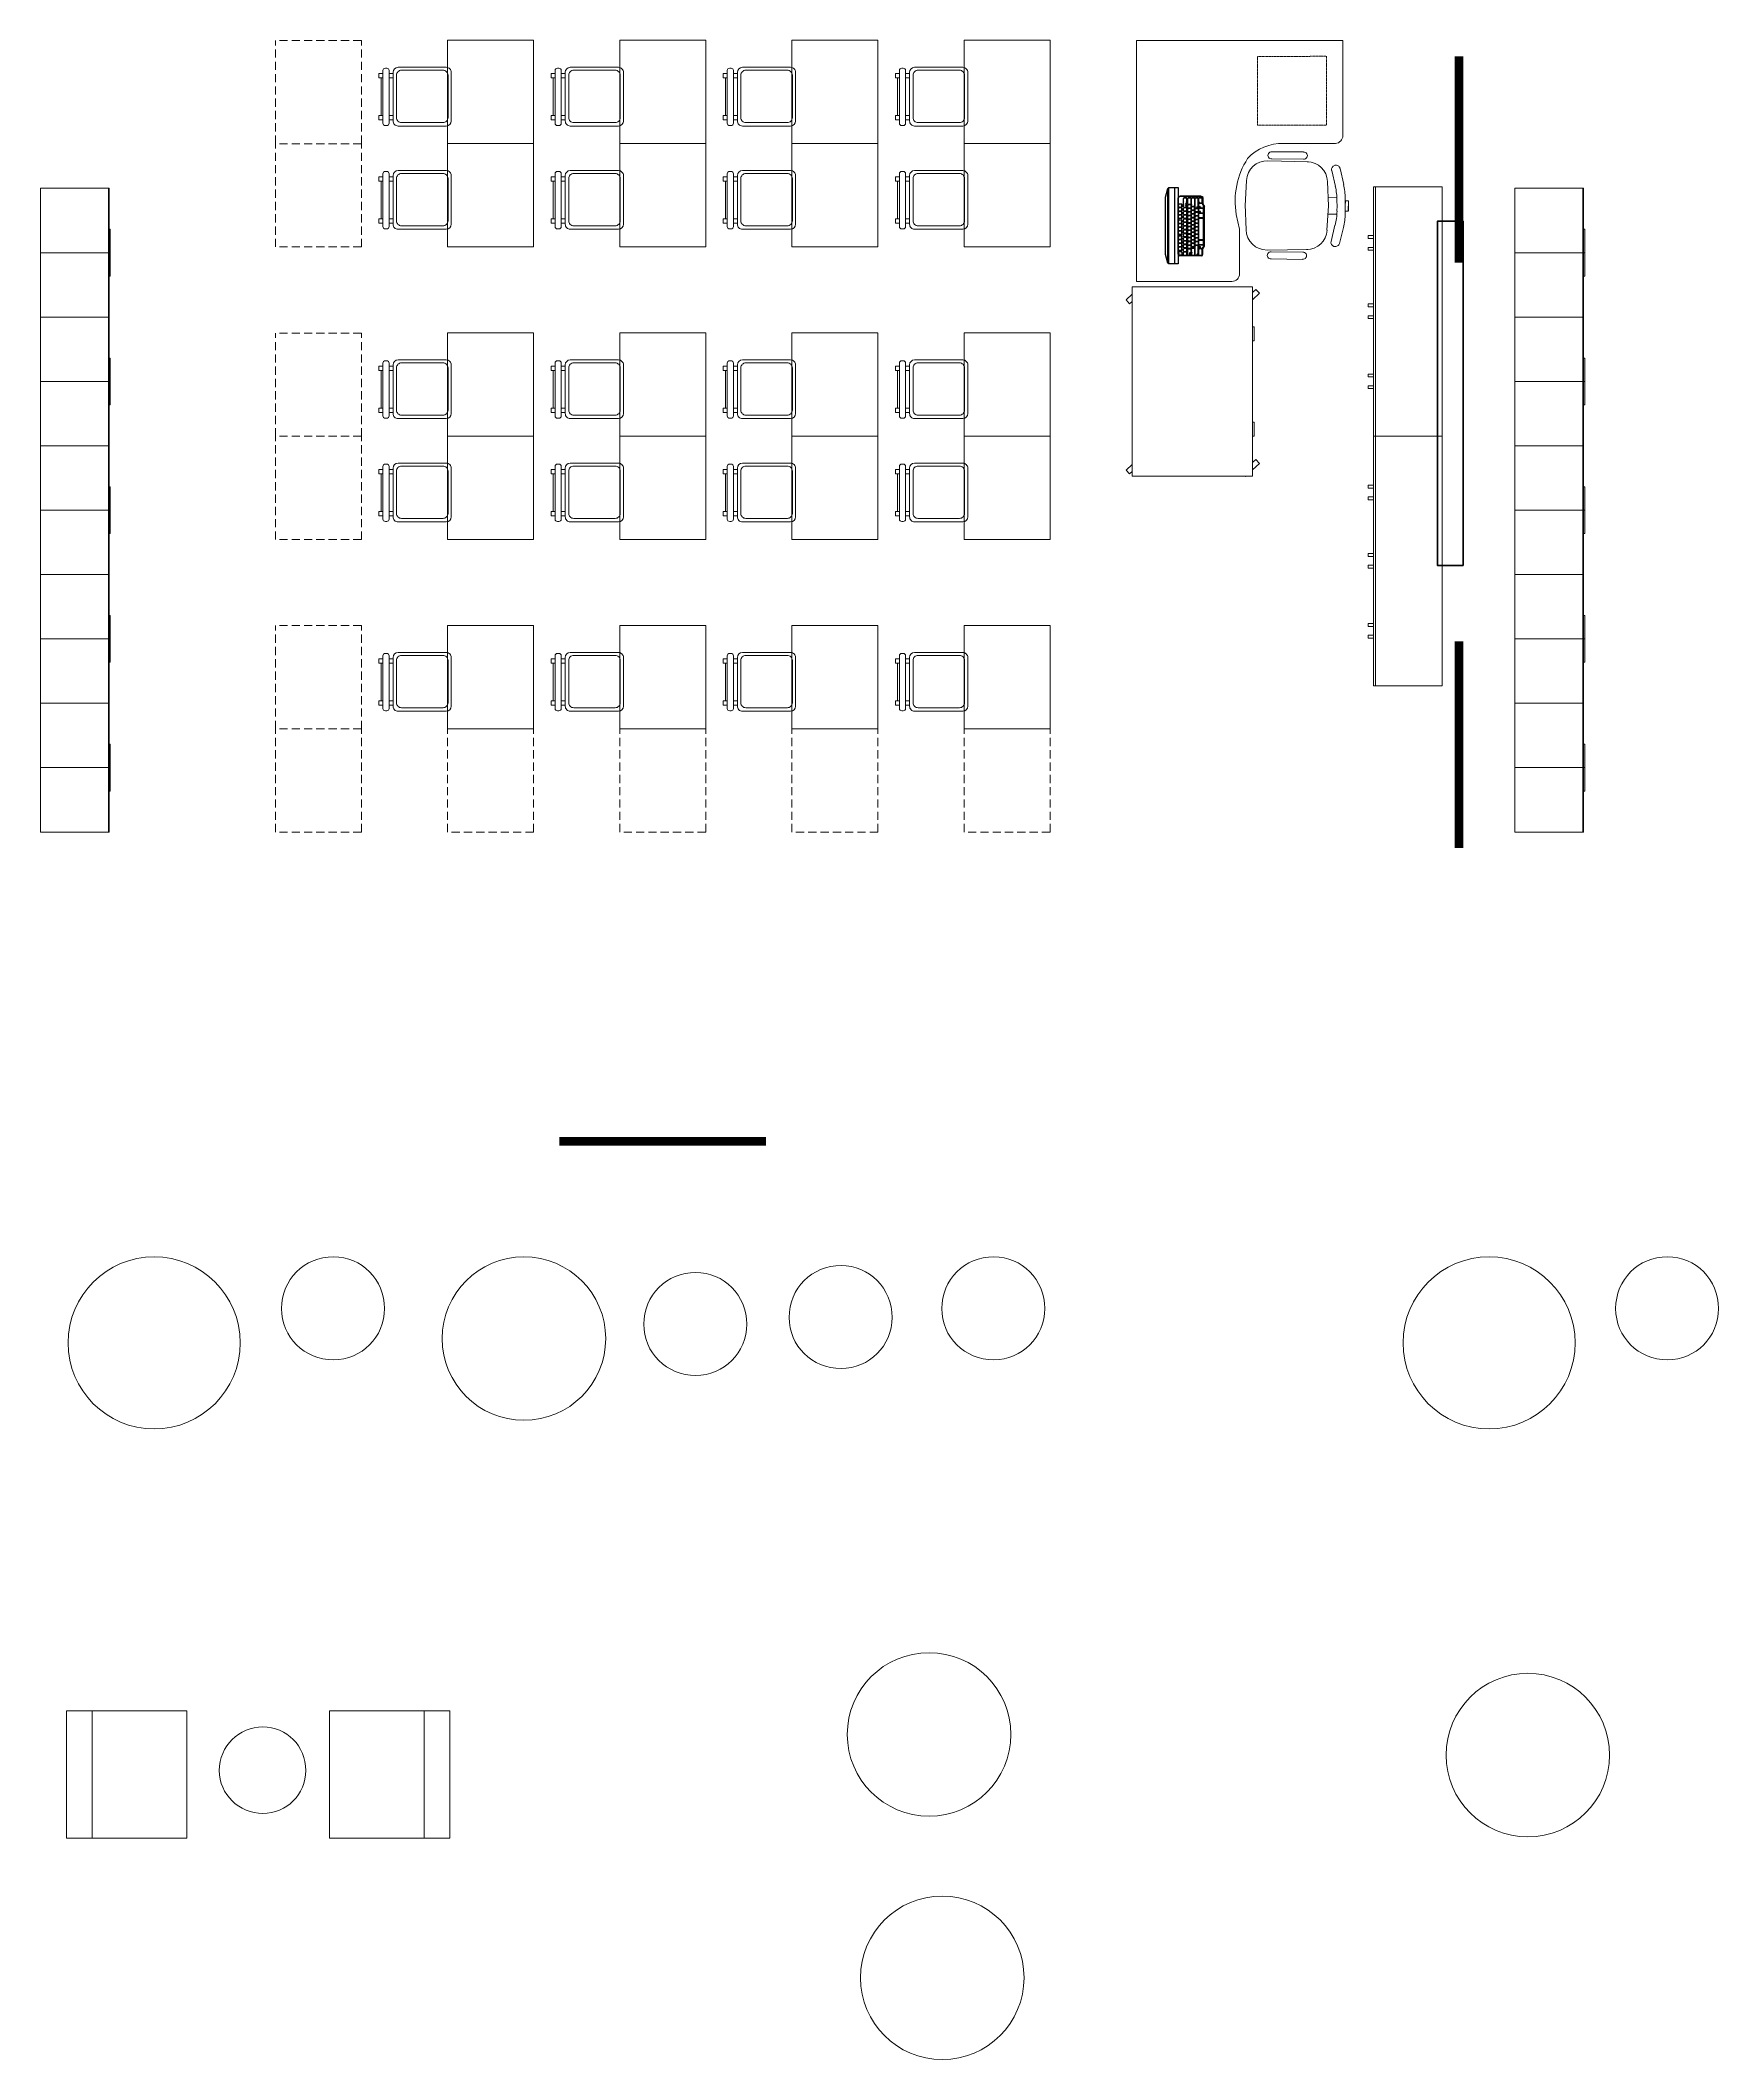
# Model space of a CAD drawing. Header units: millimetres. Extents: x -217756 to 263180, y 55413 to 130608.
# Drawn here: x -51136 to -41388, y 73916 to 85647 of the extents above; entities that cross this region are included whole.
import ezdxf

# ---------------------------------------------------------------- set-up
doc = ezdxf.new("R2010")
doc.units = ezdxf.units.MM
doc.linetypes.add('HIDDEN', pattern=[6, 4, -2])
doc.linetypes.add('HIDDEN2', pattern=[4.7625, 3.175, -1.5875])
doc.layers.add('ТХ_корр_25.03.26', color=1, linetype='Continuous', lineweight=30, plot=False)
for name, color, linetype, lineweight in [('ТХ_мебель передв', 250, 'Continuous', 13), ('ТХ_обор_комп принт', 30, 'Continuous', 13), ('ТХ_ОСНОВНОЙ', 103, 'Continuous', 25)]:
    doc.layers.add(name, color=color, linetype=linetype, lineweight=lineweight)
doc.styles.add('Arial 200', font='arial.ttf', dxfattribs={"height": 500})
doc.styles.add('SIMPLEX', font='simplex.shx', dxfattribs={"width": 0.85, "oblique": 7})

# ---------------------------------------------------------------- blocks, each defined once
blk = doc.blocks.new('стул №3-5')
at = {"linetype": 'ByBlock', "extrusion": (-6.19742e-05, 0.000470712, 1)}
for p, q in [((-15373, 16665, 197), (-15348, 16665, 197)), ((-15373, 16665, 197), (-15373, 16642, 197)), ((-15348, 16642, 197), (-15348, 16665, 197)), ((-15129, 16665, 197), (-15104, 16665, 197)), ((-15129, 16665, 197), (-15129, 16642, 197)), ((-15104, 16642, 197), (-15104, 16665, 197)), ((-15407, 16628, 197), (-15407, 16620, 197)), ((-15087, 16642, 197), (-15393, 16642, 197)), ((-15393, 16606, 197), (-15087, 16606, 197)), ((-15373, 16606, 197), (-15373, 16583, 197)), ((-15348, 16653, 197), (-15129, 16653, 197)), ((-15348, 16583, 197), (-15348, 16606, 197)), ((-15129, 16606, 197), (-15129, 16583, 197)), ((-15104, 16583, 197), (-15104, 16606, 197)), ((-15073, 16620, 197), (-15073, 16628, 197))]:
    blk.add_line(p, q, dxfattribs=at)
at = {"ltscale": 100, "extrusion": (-6.19742e-05, 0.000470712, 1), "elevation": 206}
for points in [[(-15380, 16583), (-15097, 16583, -0.414169), (-15068, 16554), (-15068, 16274, -0.414258), (-15097, 16245), (-15380, 16245, -0.414169), (-15409, 16274), (-15409, 16554, -0.414258)], [(-15360, 16563), (-15114, 16563, -0.414214), (-15085, 16534), (-15085, 16293, -0.414214), (-15114, 16264), (-15360, 16264, -0.414214), (-15389, 16293), (-15389, 16534, -0.414214)]]:
    blk.add_lwpolyline(points, format="xyb", close=True, dxfattribs=at)
at = {"linetype": 'ByBlock', "extrusion": (-6.19742e-05, 0.000470712, 1)}
for centre, start, end in [((-15393, 16628, 206), 90, 180), ((-15393, 16620, 206), 180, 270), ((-15087, 16628, 206), 0, 90), ((-15087, 16620, 206), 270, 0)]:
    blk.add_arc(centre, 13.9, start, end, dxfattribs=at)
blk = doc.blocks.new('A$C3cc2d96b')
at = {"layer": 'ТХ_мебель передв', "rotation": 89.99999999999999}
for p in [(185730, -30042), (186730, -30042), (187730, -30042), (188730, -30042), (185730, -30642), (186730, -30642), (187730, -30642), (188730, -30642), (185730, -31742), (186730, -31742), (187730, -31742), (188730, -31742), (185730, -32342), (186730, -32342), (187730, -32342), (188730, -32342), (185730, -33442), (186730, -33442), (187730, -33442), (188730, -33442)]:
    blk.add_blockref('стул №3-5', p, dxfattribs=at)
blk = doc.blocks.new('_стол.резерв')
at = {"linetype": 'HIDDEN2', "ltscale": 15}
for p, q in [((-20, 500), (-20, 0)), ((580, 500), (-20, 500)), ((580, 500), (580, 0)), ((580, 0), (-20, 0))]:
    blk.add_line(p, q, dxfattribs=at)
blk = doc.blocks.new('A$C04180442')
at = {"layer": 'ТХ_мебель передв', "rotation": 270}
for p in [(168463, -44974), (168463, -45574), (168463, -46674), (168463, -47274), (168463, -48374), (168463, -48974), (169463, -48974), (170463, -48974), (171463, -48974), (172463, -48974)]:
    blk.add_blockref('_стол.резерв', p, dxfattribs=at)
blk = doc.blocks.new('_стол№3-№5')
blk.add_lwpolyline([(-169868, 526261), (-169368, 526261), (-169368, 525661), (-169868, 525661)], close=True)
blk = doc.blocks.new('A$Cb4bdf09c')
at = {"layer": 'ТХ_мебель передв', "rotation": 180}
for p in [(95, 480708), (1095, 480708), (2095, 480708), (3095, 480708), (95, 480108), (1095, 480108), (2095, 480108), (3095, 480108), (95, 479008), (1095, 479008), (2095, 479008), (3095, 479008), (95, 478408), (1095, 478408), (2095, 478408), (3095, 478408), (95, 477308), (1095, 477308), (2095, 477308), (3095, 477308)]:
    blk.add_blockref('_стол№3-№5', p, dxfattribs=at)
blk = doc.blocks.new('У014')
at = {"layer": 'ТХ_мебель передв'}
blk.add_circle((-169652, 43208, -1), 500, dxfattribs=at)
blk = doc.blocks.new('A$Ce5d95258')
at = {"layer": 'ТХ_мебель передв'}
for p in [(337411, -95729, 1), (345165, -95729, 1)]:
    blk.add_blockref('У014', p, dxfattribs=at)
blk = doc.blocks.new('У017')
at = {"layer": 'ТХ_мебель передв'}
blk.add_lwpolyline([(252942, -218302), (253682, -218302), (253682, -219002), (252942, -219002)], close=True, dxfattribs=at)
blk.add_lwpolyline([(252942, -219002), (252942, -218852), (253682, -218852), (253682, -219002)], dxfattribs=at)
blk = doc.blocks.new('A$C4e07e813')
at = {"layer": 'ТХ_ОСНОВНОЙ', "rotation": 270}
blk.add_blockref('У017', (386251, 198284), dxfattribs=at)
at = {"layer": 'ТХ_ОСНОВНОЙ', "xscale": -1, "rotation": 90}
blk.add_blockref('У017', (-49525, 198284), dxfattribs=at)
blk = doc.blocks.new('KEY')
at = {"color": 0}
for p, q in [((-0.2, 0), (0.2, 0)), ((-0.34, -0.54), (-0.34, -0.14)), ((-0.31, -0.5), (-0.31, -0.11)), ((-0.2, -0.61), (0.2, -0.61)), ((-0.2, -0.68), (0.2, -0.68)), ((0.31, -0.5), (0.31, -0.11)), ((0.34, -0.54), (0.34, -0.14))]:
    blk.add_line(p, q, dxfattribs=at)
for centre, radius, start, end in [((0.2, -0.11), 0.109, 360, 90), ((0.2, -0.14), 0.141, 360, 90), ((-0.2, -0.14), 0.141, 90, 180), ((-0.2, -0.54), 0.141, 180, 270), ((-0.2, -0.11), 0.109, 90, 180), ((-0.2, -0.5), 0.109, 180, 270), ((0.2, -0.5), 0.109, 270, 360), ((0.2, -0.54), 0.141, 270, 360)]:
    blk.add_arc(centre, radius, start, end, dxfattribs=at)
blk = doc.blocks.new('A$C6368dfc4')
at = {"true_color": 0x000000}
h = blk.add_hatch(color=18, dxfattribs=at)
h.paths.add_polyline_path([(173751, -45916), (173753, -45919), (173753, -45916)])
h.paths.add_polyline_path([(173753, -45916), (173753, -45919), (173755, -45916)])
h = blk.add_hatch(color=18, dxfattribs=at)
h.paths.add_polyline_path([(173773, -46196), (173775, -46200), (173775, -46196)])
h.paths.add_polyline_path([(173775, -46196), (173775, -46200), (173777, -46196)])
h = blk.add_hatch(color=18, dxfattribs=at)
h.paths.add_polyline_path([(173775, -46188), (173777, -46185), (173777, -46188)])
h.paths.add_polyline_path([(173777, -46188), (173777, -46185), (173779, -46188)])
at = {"color": 18, "true_color": 0x000000}
for p, q in [((173634, -45865, 1), (173647, -45815, 1)), ((173634, -46197, 1), (173634, -45865, 1)), ((173647, -45815, 1), (173652, -45809, 1)), ((173647, -46247, 1), (173647, -45815, 1)), ((173652, -46252, 1), (173652, -45809, 1)), ((173652, -45809, 1), (173707, -45809, 1)), ((173687, -46252, 1), (173687, -45809, 1)), ((173707, -45809, 1), (173707, -46252, 1)), ((173709, -46196, 1), (173709, -45868, 1)), ((173841, -45859, 1), (173717, -45859, 1)), ((173841, -45861, 1), (173717, -45861, 1)), ((173753, -45870, 1), (173741, -45870, 1)), ((173754, -45869, 1), (173742, -45869, 1)), ((173778, -45870, 1), (173766, -45870, 1)), ((173779, -45869, 1), (173767, -45869, 1)), ((173801, -45869, 1), (173788, -45869, 1)), ((173800, -45870, 1), (173788, -45870, 1)), ((173821, -45870, 1), (173809, -45870, 1)), ((173822, -45869, 1), (173810, -45869, 1)), ((173842, -45870, 1), (173830, -45870, 1)), ((173843, -45869, 1), (173831, -45869, 1)), ((173848, -45868, 1), (173848, -45900, 1)), ((173850, -45868, 1), (173850, -45900, 1)), ((173738, -45921, 1), (173738, -45873, 1)), ((173753, -45924, 1), (173741, -45924, 1)), ((173754, -45925, 1), (173742, -45925, 1)), ((173755, -45916, 1), (173751, -45916, 1)), ((173751, -45916, 1), (173753, -45919, 1)), ((173753, -45919, 1), (173753, -45900, 1)), ((173753, -45919, 1), (173755, -45916, 1)), ((173757, -45921, 1), (173757, -45873, 1)), ((173758, -45921, 1), (173758, -45873, 1)), ((173763, -45903, 1), (173763, -45873, 1)), ((173778, -45907, 1), (173766, -45907, 1)), ((173779, -45908, 1), (173767, -45908, 1)), ((173782, -45903, 1), (173782, -45873, 1)), ((173783, -45903, 1), (173783, -45873, 1)), ((173784, -45915, 1), (173784, -45873, 1)), ((173800, -45918, 1), (173788, -45918, 1)), ((173801, -45919, 1), (173788, -45919, 1)), ((173803, -45915, 1), (173803, -45873, 1)), ((173805, -45915, 1), (173805, -45873, 1)), ((173806, -45926, 1), (173806, -45873, 1)), ((173821, -45929, 1), (173809, -45929, 1)), ((173822, -45930, 1), (173810, -45930, 1)), ((173816, -45923, 1), (173819, -45920, 1)), ((173819, -45927, 1), (173816, -45923, 1)), ((173819, -45920, 1), (173819, -45923, 1)), ((173819, -45923, 1), (173823, -45923, 1)), ((173823, -45924, 1), (173819, -45924, 1)), ((173819, -45924, 1), (173819, -45927, 1)), ((173823, -45924, 1), (173823, -45923, 1)), ((173824, -45926, 1), (173824, -45873, 1)), ((173826, -45926, 1), (173826, -45873, 1)), ((173827, -45896, 1), (173827, -45873, 1)), ((173827, -45925, 1), (173827, -45905, 1)), ((173827, -45953, 1), (173827, -45934, 1)), ((173827, -45982, 1), (173827, -45962, 1)), ((173829, -45926, 1), (173829, -45920, 1)), ((173829, -45920, 1), (173836, -45920, 1)), ((173829, -45925, 1), (173829, -45921, 1)), ((173836, -45926, 1), (173829, -45926, 1)), ((173829, -45944, 1), (173836, -45946, 1)), ((173829, -45948, 1), (173836, -45951, 1)), ((173836, -45955, 1), (173829, -45953, 1)), ((173842, -45899, 1), (173830, -45899, 1)), ((173845, -45902, 1), (173830, -45902, 1)), ((173830, -45926, 1), (173830, -45920, 1)), ((173852, -45928, 1), (173830, -45928, 1)), ((173852, -45931, 1), (173830, -45931, 1)), ((173852, -45957, 1), (173830, -45957, 1)), ((173852, -45959, 1), (173830, -45959, 1)), ((173852, -45985, 1), (173830, -45985, 1)), ((173852, -45988, 1), (173830, -45988, 1)), ((173843, -45900, 1), (173831, -45900, 1)), ((173846, -45901, 1), (173831, -45901, 1)), ((173831, -45921, 1), (173832, -45919, 1)), ((173831, -45925, 1), (173831, -45921, 1)), ((173833, -45921, 1), (173831, -45921, 1)), ((173853, -45929, 1), (173831, -45929, 1)), ((173853, -45930, 1), (173831, -45930, 1)), ((173853, -45957, 1), (173831, -45957, 1)), ((173853, -45958, 1), (173831, -45958, 1)), ((173853, -45986, 1), (173831, -45986, 1)), ((173853, -45987, 1), (173831, -45987, 1)), ((173832, -45920, 1), (173833, -45919, 1)), ((173832, -45919, 1), (173832, -45920, 1)), ((173832, -45926, 1), (173832, -45920, 1)), ((173834, -45919, 1), (173833, -45919, 1)), ((173834, -45919, 1), (173833, -45920, 1)), ((173833, -45920, 1), (173833, -45921, 1)), ((173833, -45925, 1), (173833, -45921, 1)), ((173835, -45925, 1), (173835, -45921, 1)), ((173836, -45920, 1), (173836, -45926, 1)), ((173846, -45896, 1), (173846, -45873, 1)), ((173848, -45896, 1), (173848, -45873, 1)), ((173855, -45925, 1), (173855, -45917, 1)), ((173855, -45953, 1), (173855, -45934, 1)), ((173855, -45982, 1), (173855, -45962, 1)), ((173857, -46148, 1), (173857, -45917, 1)), ((173857, -45925, 1), (173857, -45917, 1)), ((173857, -45953, 1), (173857, -45934, 1)), ((173857, -45982, 1), (173857, -45962, 1)), ((173859, -46148, 1), (173859, -45917, 1)), ((173827, -46110, 1), (173827, -45991, 1)), ((173855, -46110, 1), (173855, -45991, 1)), ((173857, -46110, 1), (173857, -45991, 1)), ((173647, -46247, 1), (173634, -46197, 1)), ((173709, -46186, 1), (173709, -46196, 1)), ((173725, -46183, 1), (173713, -46183, 1)), ((173726, -46182, 1), (173714, -46182, 1)), ((173725, -46202, 1), (173715, -46202, 1)), ((173726, -46203, 1), (173716, -46203, 1)), ((173841, -46204, 1), (173717, -46204, 1)), ((173841, -46205, 1), (173717, -46205, 1)), ((173728, -46186, 1), (173728, -46198, 1)), ((173730, -46186, 1), (173730, -46198, 1)), ((173763, -46199, 1), (173763, -46169, 1)), ((173778, -46166, 1), (173766, -46166, 1)), ((173778, -46203, 1), (173766, -46203, 1)), ((173779, -46165, 1), (173767, -46165, 1)), ((173779, -46204, 1), (173767, -46204, 1)), ((173777, -46196, 1), (173773, -46196, 1)), ((173773, -46196, 1), (173775, -46200, 1)), ((173777, -46200, 1), (173773, -46200, 1)), ((173775, -46199, 1), (173775, -46185, 1)), ((173775, -46185, 1), (173779, -46185, 1)), ((173775, -46188, 1), (173777, -46185, 1)), ((173779, -46188, 1), (173775, -46188, 1)), ((173775, -46200, 1), (173777, -46196, 1)), ((173777, -46185, 1), (173777, -46199, 1)), ((173777, -46185, 1), (173779, -46188, 1)), ((173782, -46199, 1), (173782, -46169, 1)), ((173783, -46199, 1), (173783, -46169, 1)), ((173784, -46199, 1), (173784, -46160, 1)), ((173801, -46156, 1), (173788, -46156, 1)), ((173801, -46162, 1), (173788, -46162, 1)), ((173800, -46163, 1), (173788, -46163, 1)), ((173800, -46203, 1), (173788, -46203, 1)), ((173801, -46204, 1), (173788, -46204, 1)), ((173803, -46199, 1), (173803, -46166, 1)), ((173805, -46199, 1), (173805, -46160, 1)), ((173806, -46199, 1), (173806, -46149, 1)), ((173821, -46146, 1), (173809, -46146, 1)), ((173821, -46203, 1), (173809, -46203, 1)), ((173822, -46145, 1), (173810, -46145, 1)), ((173822, -46204, 1), (173810, -46204, 1)), ((173816, -46197, 1), (173819, -46193, 1)), ((173819, -46200, 1), (173816, -46197, 1)), ((173819, -46193, 1), (173819, -46196, 1)), ((173819, -46196, 1), (173823, -46196, 1)), ((173819, -46198, 1), (173819, -46200, 1)), ((173823, -46198, 1), (173819, -46198, 1)), ((173823, -46198, 1), (173823, -46196, 1)), ((173824, -46199, 1), (173824, -46149, 1)), ((173826, -46199, 1), (173826, -46149, 1)), ((173827, -46139, 1), (173827, -46119, 1)), ((173827, -46148, 1), (173827, -46159, 1)), ((173827, -46199, 1), (173827, -46169, 1)), ((173829, -46150, 1), (173836, -46152, 1)), ((173829, -46154, 1), (173836, -46157, 1)), ((173836, -46161, 1), (173829, -46158, 1)), ((173852, -46113, 1), (173830, -46113, 1)), ((173852, -46116, 1), (173830, -46116, 1)), ((173852, -46142, 1), (173830, -46142, 1)), ((173852, -46144, 1), (173830, -46144, 1)), ((173845, -46162, 1), (173830, -46162, 1)), ((173842, -46165, 1), (173830, -46165, 1)), ((173840, -46203, 1), (173830, -46203, 1)), ((173853, -46114, 1), (173831, -46114, 1)), ((173853, -46115, 1), (173831, -46115, 1)), ((173853, -46143, 1), (173831, -46143, 1)), ((173853, -46143, 1), (173831, -46143, 1)), ((173846, -46163, 1), (173831, -46163, 1)), ((173843, -46164, 1), (173831, -46164, 1)), ((173840, -46204, 1), (173831, -46204, 1)), ((173846, -46197, 1), (173846, -46169, 1)), ((173848, -46196, 1), (173848, -46164, 1)), ((173848, -46196, 1), (173848, -46169, 1)), ((173850, -46196, 1), (173850, -46164, 1)), ((173855, -46139, 1), (173855, -46119, 1)), ((173855, -46148, 1), (173855, -46148, 1)), ((173857, -46139, 1), (173857, -46119, 1)), ((173857, -46148, 1), (173857, -46148, 1)), ((173652, -46252, 1), (173647, -46247, 1)), ((173707, -46252, 1), (173652, -46252, 1))]:
    blk.add_line(p, q, dxfattribs=at)
at = {"color": 18, "true_color": 0x000000, "elevation": 1}
for points in [[(173707, -46196), (173707, -45868)], [(173634, -45878), (173631, -45877)]]:
    blk.add_lwpolyline(points, dxfattribs=at)
at = {"color": 18, "true_color": 0x000000, "extrusion": (0, 0, -1)}
for centre, major_axis, start_param, end_param in [((173717, -45868, 1), (6.74, 6.74), 3.926991, 5.497787), ((173717, -45868, 1), (5.39, 5.39), 3.926991, 5.497787), ((173841, -45868, 1), (-6.74, 6.74), 0.785398, 2.356194), ((173841, -45868, 1), (-5.39, 5.39), 0.785398, 2.356194), ((173860, -45900, 1), (8.08, 8.08), 2.907036, 3.926991), ((173860, -45900, 1), (6.74, 6.74), 2.907036, 3.926991), ((173850, -45917, 1), (-5.39, 5.39), 1.336239, 2.356194), ((173850, -45917, 1), (6.74, 6.74), -0.234557, 0.785398)]:
    blk.add_ellipse(centre, major_axis=major_axis, ratio=1, start_param=start_param, end_param=end_param, dxfattribs=at)
at = {"color": 18, "true_color": 0x000000}
for centre, major_axis, ratio, start_param, end_param in [((173742, -45873, 1), (3.03, -3.03), 1, 2.356194, 3.926991), ((173741, -45873, 1), (2.36, -2.36), 1, 2.356194, 3.926991), ((173753, -45873, 1), (-2.36, -2.36), 1, 2.356194, 3.926991), ((173754, -45873, 1), (-3.03, -3.03), 1, 2.356194, 3.926991), ((173767, -45873, 1), (3.03, -3.03), 1, 2.356194, 3.926991), ((173766, -45873, 1), (2.36, -2.36), 1, 2.356194, 3.926991), ((173778, -45873, 1), (-2.36, -2.36), 1, 2.356194, 3.926991), ((173779, -45873, 1), (-3.03, -3.03), 1, 2.356194, 3.926991), ((173788, -45873, 1), (3.03, -3.03), 1, 2.356194, 3.926991), ((173788, -45873, 1), (2.36, -2.36), 1, 2.356194, 3.926991), ((173800, -45873, 1), (-2.36, -2.36), 1, 2.356194, 3.926991), ((173801, -45873, 1), (-3.03, -3.03), 1, 2.356194, 3.926991), ((173810, -45873, 1), (3.03, -3.03), 1, 2.356194, 3.926991), ((173809, -45873, 1), (2.36, -2.36), 1, 2.356194, 3.926991), ((173821, -45873, 1), (-2.36, -2.36), 1, 2.356194, 3.926991), ((173822, -45873, 1), (-3.03, -3.03), 1, 2.356194, 3.926991), ((173831, -45873, 1), (3.03, -3.03), 1, 2.356194, 3.926991), ((173830, -45873, 1), (2.36, -2.36), 1, 2.356194, 3.926991), ((173842, -45873, 1), (-2.36, -2.36), 1, 2.356194, 3.926991), ((173843, -45873, 1), (-3.03, -3.03), 1, 2.356194, 3.926991), ((173741, -45921, 1), (-2.36, -2.36), 1, 5.497787, 7.068583), ((173742, -45921, 1), (3.03, -3.03), 1, 3.926991, 5.497787), ((173753, -45921, 1), (2.36, -2.36), 1, -0.785398, 0.785398), ((173754, -45921, 1), (-3.03, -3.03), 1, 0.785398, 2.356194), ((173766, -45903, 1), (-2.36, -2.36), 1, 5.497787, 7.068583), ((173767, -45903, 1), (-3.03, -3.03), 1, 5.497787, 7.068583), ((173778, -45903, 1), (2.36, -2.36), 1, -0.785398, 0.785398), ((173779, -45903, 1), (3.03, -3.03), 1, -0.785398, 0.785398), ((173788, -45915, 1), (-2.36, -2.36), 1, 5.497787, 7.068583), ((173788, -45915, 1), (-3.03, -3.03), 1, 5.497787, 7.068583), ((173800, -45915, 1), (2.36, -2.36), 1, -0.785398, 0.785398), ((173801, -45915, 1), (3.03, -3.03), 1, -0.785398, 0.785398), ((173809, -45926, 1), (-2.36, -2.36), 1, 5.497787, 7.068583), ((173810, -45926, 1), (3.03, -3.03), 1, 3.926991, 5.497787), ((173821, -45926, 1), (2.36, -2.36), 1, -0.785398, 0.785398), ((173822, -45926, 1), (-3.03, -3.03), 1, 0.785398, 2.356194), ((173830, -45896, 1), (2.36, -2.36), 1, 3.926991, 5.497787), ((173831, -45896, 1), (3.03, -3.03), 1, 3.926991, 5.497787), ((173831, -45905, 1), (-3.03, -3.03), 1, 3.926991, 5.497787), ((173830, -45905, 1), (-2.36, -2.36), 1, 3.926991, 5.497787), ((173830, -45925, 1), (-2.36, -2.36), 1, 5.497787, 7.068583), ((173831, -45925, 1), (-3.03, -3.03), 1, 5.497787, 7.068583), ((173831, -45934, 1), (-3.03, -3.03), 1, 3.926991, 5.497787), ((173830, -45934, 1), (-2.36, -2.36), 1, 3.926991, 5.497787), ((173830, -45953, 1), (-2.36, -2.36), 1, 5.497787, 7.068583), ((173831, -45953, 1), (3.03, -3.03), 1, 3.926991, 5.497787), ((173831, -45962, 1), (-3.03, -3.03), 1, 3.926991, 5.497787), ((173830, -45962, 1), (2.36, -2.36), 1, 2.356194, 3.926991), ((173830, -45982, 1), (2.36, -2.36), 1, 3.926991, 5.497787), ((173831, -45982, 1), (3.03, -3.03), 1, 3.926991, 5.497787), ((173831, -45991, 1), (-3.03, -3.03), 1, 3.926991, 5.497787), ((173830, -45991, 1), (2.36, -2.36), 1, 2.356194, 3.926991), ((173829, -45950, 1), (0, -2.17), 0.316309, 3.141593, 6.283185), ((173829, -45946, 1), (0, -2.17), 0.316309, 0, 3.141593), ((173832, -45947, 1), (0, -2.17), 0.316309, 0, 3.141593), ((173832, -45952, 1), (0, -2.17), 0.316309, 3.141593, 6.283185), ((173836, -45953, 1), (0, -2.17), 0.316309, 3.141593, 6.283185), ((173836, -45949, 1), (0, -2.17), 0.316309, 0, 3.141593), ((173842, -45896, 1), (-2.36, -2.36), 1, 0.785398, 2.356194), ((173843, -45896, 1), (-3.03, -3.03), 1, 0.785398, 2.356194), ((173845, -45904, 1), (1.35, -1.35), 1, 1.011126, 2.356194), ((173846, -45903, 1), (1.35, -1.35), 1, 0.971859, 2.356194), ((173860, -45900, 1), (9.68, -9.68), 1, 4.152719, 4.946946), ((173860, -45900, 1), (-8.08, -8.08), 1, 5.497787, 6.517742), ((173860, -45900, 1), (-8.33, -8.33), 1, 5.684248, 6.517742), ((173860, -45900, 1), (6.74, -6.74), 1, 3.926991, 4.946946), ((173852, -45925, 1), (2.36, -2.36), 1, -0.785398, 0.785398), ((173852, -45934, 1), (2.36, -2.36), 1, 0.785398, 2.356194), ((173852, -45953, 1), (2.36, -2.36), 1, -0.785398, 0.785398), ((173852, -45962, 1), (-2.36, -2.36), 1, 2.356194, 3.926991), ((173852, -45982, 1), (-2.36, -2.36), 1, 0.785398, 2.356194), ((173852, -45991, 1), (-2.36, -2.36), 1, 2.356194, 3.926991), ((173850, -45917, 1), (-3.79, -3.79), 1, 2.356194, 3.37615), ((173853, -45925, 1), (3.03, -3.03), 1, -0.785398, 0.785398), ((173853, -45934, 1), (3.03, -3.03), 1, 0.785398, 2.356194), ((173853, -45953, 1), (-3.03, -3.03), 1, 0.785398, 2.356194), ((173853, -45962, 1), (3.03, -3.03), 1, 0.785398, 2.356194), ((173853, -45982, 1), (-3.03, -3.03), 1, 0.785398, 2.356194), ((173853, -45991, 1), (3.03, -3.03), 1, 0.785398, 2.356194), ((173850, -45917, 1), (-5.39, -5.39), 1, 2.356194, 3.37615), ((173850, -45917, 1), (-5.14, -5.14), 1, 2.356194, 3.37615), ((173850, -45917, 1), (-6.74, -6.74), 1, 2.356194, 3.37615), ((173717, -46196, 1), (6.74, -6.74), 1, 3.926991, 5.497787), ((173714, -46186, 1), (-3.03, -3.03), 1, 3.926991, 5.497787), ((173713, -46186, 1), (-2.36, -2.36), 1, 3.926991, 5.497787), ((173717, -46196, 1), (5.39, -5.39), 1, 3.926991, 5.497787), ((173716, -46196, 1), (-4.72, -4.72), 1, 5.497787, 7.068583), ((173715, -46196, 1), (4.04, -4.04), 1, 3.926991, 5.497787), ((173725, -46186, 1), (2.36, -2.36), 1, 0.785398, 2.356194), ((173725, -46198, 1), (2.36, -2.36), 1, -0.785398, 0.785398), ((173726, -46186, 1), (3.03, -3.03), 1, 0.785398, 2.356194), ((173726, -46198, 1), (-3.03, -3.03), 1, 0.785398, 2.356194), ((173767, -46169, 1), (-3.03, -3.03), 1, 3.926991, 5.497787), ((173766, -46169, 1), (-2.36, -2.36), 1, 3.926991, 5.497787), ((173766, -46199, 1), (2.36, -2.36), 1, 3.926991, 5.497787), ((173767, -46199, 1), (3.03, -3.03), 1, 3.926991, 5.497787), ((173778, -46169, 1), (2.36, -2.36), 1, 0.785398, 2.356194), ((173778, -46199, 1), (-2.36, -2.36), 1, 0.785398, 2.356194), ((173779, -46169, 1), (3.03, -3.03), 1, 0.785398, 2.356194), ((173779, -46199, 1), (-3.03, -3.03), 1, 0.785398, 2.356194), ((173788, -46160, 1), (-3.03, -3.03), 1, 3.926991, 5.497787), ((173788, -46166, 1), (-3.03, -3.03), 1, 3.926991, 5.497787), ((173788, -46166, 1), (2.36, -2.36), 1, 2.356194, 3.926991), ((173788, -46199, 1), (2.36, -2.36), 1, 3.926991, 5.497787), ((173788, -46199, 1), (3.03, -3.03), 1, 3.926991, 5.497787), ((173800, -46166, 1), (-2.36, -2.36), 1, 2.356194, 3.926991), ((173800, -46199, 1), (-2.36, -2.36), 1, 0.785398, 2.356194), ((173801, -46160, 1), (3.03, -3.03), 1, 0.785398, 2.356194), ((173801, -46166, 1), (3.03, -3.03), 1, 0.785398, 2.356194), ((173801, -46199, 1), (-3.03, -3.03), 1, 0.785398, 2.356194), ((173810, -46149, 1), (-3.03, -3.03), 1, 3.926991, 5.497787), ((173809, -46149, 1), (2.36, -2.36), 1, 2.356194, 3.926991), ((173809, -46199, 1), (2.36, -2.36), 1, 3.926991, 5.497787), ((173810, -46199, 1), (3.03, -3.03), 1, 3.926991, 5.497787), ((173821, -46149, 1), (-2.36, -2.36), 1, 2.356194, 3.926991), ((173821, -46199, 1), (-2.36, -2.36), 1, 0.785398, 2.356194), ((173822, -46149, 1), (3.03, -3.03), 1, 0.785398, 2.356194), ((173822, -46199, 1), (-3.03, -3.03), 1, 0.785398, 2.356194), ((173830, -46110, 1), (-2.36, -2.36), 1, 5.497787, 7.068583), ((173831, -46110, 1), (3.03, -3.03), 1, 3.926991, 5.497787), ((173831, -46119, 1), (-3.03, -3.03), 1, 3.926991, 5.497787), ((173830, -46119, 1), (2.36, -2.36), 1, 2.356194, 3.926991), ((173830, -46139, 1), (2.36, -2.36), 1, 3.926991, 5.497787), ((173831, -46139, 1), (3.03, -3.03), 1, 3.926991, 5.497787), ((173831, -46148, 1), (-3.03, -3.03), 1, 3.926991, 5.497787), ((173830, -46148, 1), (2.36, -2.36), 1, 2.356194, 3.926991), ((173830, -46159, 1), (2.36, -2.36), 1, 3.926991, 5.497787), ((173831, -46159, 1), (3.03, -3.03), 1, 3.926991, 5.497787), ((173831, -46169, 1), (-3.03, -3.03), 1, 3.926991, 5.497787), ((173830, -46169, 1), (2.36, -2.36), 1, 2.356194, 3.926991), ((173830, -46199, 1), (2.36, -2.36), 1, 3.926991, 5.497787), ((173831, -46199, 1), (3.03, -3.03), 1, 3.926991, 5.497787), ((173829, -46156, 1), (0, -2.17), 0.316309, 3.141593, 6.283185), ((173829, -46152, 1), (0, -2.17), 0.316309, 0, 3.141593), ((173832, -46153, 1), (0, -2.17), 0.316309, 0, 3.141593), ((173832, -46158, 1), (0, -2.17), 0.316309, 3.141593, 6.283185), ((173836, -46159, 1), (0, -2.17), 0.316309, 3.141593, 6.283185), ((173836, -46154, 1), (0, -2.17), 0.316309, 0, 3.141593), ((173840, -46196, 1), (-5.39, -5.39), 1, 0.785398, 2.356194), ((173840, -46197, 1), (-4.04, -4.04), 1, 0.785398, 2.356194), ((173841, -46196, 1), (-6.74, -6.74), 1, 0.785398, 2.356194), ((173841, -46196, 1), (-5.39, -5.39), 1, 0.785398, 2.356194), ((173842, -46169, 1), (-2.36, -2.36), 1, 2.356194, 3.926991), ((173843, -46169, 1), (3.03, -3.03), 1, 0.785398, 2.356194), ((173845, -46160, 1), (-1.35, -1.35), 1, 0.785398, 2.130466), ((173860, -46164, 1), (-9.68, -9.68), 1, 4.477832, 5.272059), ((173846, -46161, 1), (-1.35, -1.35), 1, 0.785398, 2.169734), ((173860, -46164, 1), (8.08, -8.08), 1, 2.907036, 3.926991), ((173860, -46164, 1), (8.33, -8.33), 1, 2.907036, 3.74053), ((173860, -46164, 1), (6.74, -6.74), 1, 2.907036, 3.926991), ((173852, -46110, 1), (2.36, -2.36), 1, -0.785398, 0.785398), ((173852, -46119, 1), (-2.36, -2.36), 1, 2.356194, 3.926991), ((173852, -46139, 1), (-2.36, -2.36), 1, 0.785398, 2.356194), ((173852, -46148, 1), (-2.36, -2.36), 1, 2.356194, 3.926991), ((173853, -46110, 1), (-3.03, -3.03), 1, 0.785398, 2.356194), ((173853, -46119, 1), (3.03, -3.03), 1, 0.785398, 2.356194), ((173853, -46139, 1), (-3.03, -3.03), 1, 0.785398, 2.356194), ((173853, -46148, 1), (3.03, -3.03), 1, 0.785398, 2.356194), ((173850, -46148, 1), (3.79, -3.79), 1, -0.234557, 0.785398), ((173850, -46148, 1), (-5.39, -5.39), 1, 1.336239, 2.356194), ((173850, -46148, 1), (5.14, -5.14), 1, -0.234557, 0.785398), ((173850, -46148, 1), (6.74, -6.74), 1, -0.234557, 0.785398)]:
    blk.add_ellipse(centre, major_axis=major_axis, ratio=ratio, start_param=start_param, end_param=end_param, dxfattribs=at)
for points in [[(173775, -46199, 1), (173775, -46200, 1), (173775, -46199, 1)], [(173777, -46185, 1), (173777, -46185, 1), (173777, -46185, 1)]]:
    blk.add_solid(points, dxfattribs=at)
at = {"color": 18, "true_color": 0x000000, "xscale": 30.48000000044703, "yscale": 30.48000000044703, "zscale": 60.96, "rotation": 90.00000000000001}
for p in [(173709, -45915, 1), (173709, -45936, 1), (173709, -45958, 1), (173709, -45979, 1), (173738, -45936, 1), (173738, -45958, 1), (173738, -45979, 1), (173763, -45919, 1), (173763, -45940, 1), (173763, -45961, 1), (173763, -45983, 1), (173784, -45930, 1), (173784, -45952, 1), (173784, -45973, 1), (173784, -45995, 1), (173806, -45941, 1), (173806, -45963, 1), (173806, -45984, 1), (173709, -46008, 1), (173709, -46029, 1), (173709, -46051, 1), (173709, -46072, 1), (173709, -46101, 1), (173738, -46001, 1), (173738, -46022, 1), (173738, -46043, 1), (173738, -46065, 1), (173738, -46086, 1), (173738, -46108, 1), (173763, -46004, 1), (173763, -46026, 1), (173763, -46047, 1), (173763, -46068, 1), (173763, -46090, 1), (173763, -46111, 1), (173784, -46016, 1), (173784, -46037, 1), (173784, -46059, 1), (173784, -46080, 1), (173784, -46102, 1), (173806, -46006, 1), (173806, -46027, 1), (173806, -46048, 1), (173806, -46070, 1), (173806, -46091, 1), (173806, -46113, 1), (173709, -46122, 1), (173709, -46143, 1), (173709, -46165, 1), (173738, -46129, 1), (173738, -46150, 1), (173738, -46172, 1), (173738, -46193, 1), (173763, -46133, 1), (173763, -46154, 1), (173784, -46123, 1), (173784, -46144, 1), (173806, -46134, 1)]:
    blk.add_blockref('KEY', p, dxfattribs=at)
at = {"color": 18, "true_color": 0x000000}
for s, height, style, p in [('F12', 3.81, 'Arial 200', (173716, -45912, 1)), ('F11', 3.81, 'Arial 200', (173716, -45934, 1)), ('F10', 3.81, 'Arial 200', (173716, -45955, 1)), ('F9', 3.81, 'Arial 200', (173716, -45979, 1)), (')', 3.81, 'Arial 200', (173740, -45982, 1)), ('_', 3.81, 'Arial 200', (173742, -45961, 1)), ('+', 3.81, 'Arial 200', (173741, -45938, 1)), ('Backspace', 3.81, 'Arial 200', (173745, -45891, 1)), ('0', 3.81, 'Arial 200', (173746, -45982, 1)), ('=', 3.81, 'Arial 200', (173749, -45939, 1)), ('-', 3.81, 'Arial 200', (173751, -45962, 1)), ('P', 3.81, 'Arial 200', (173765, -45964, 1)), ('O', 3.81, 'Arial 200', (173765, -45985, 1)), ('|', 3.81, 'Arial 200', (173767, -45901, 1)), ('}', 3.81, 'Arial 200', (173767, -45923, 1)), ('{', 3.81, 'Arial 200', (173767, -45944, 1)), ('\\', 3.81, 'Arial 200', (173774, -45901, 1)), (']', 3.81, 'Arial 200', (173775, -45924, 1)), ('[', 3.81, 'Arial 200', (173775, -45945, 1)), ('Enter', 3.81, 'Arial 200', (173787, -45902, 1)), ('L', 3.81, 'Arial 200', (173786, -45975, 1)), (':', 3.81, 'Arial 200', (173788, -45956, 1)), ('"', 3.81, 'Arial 200', (173789, -45934, 1)), (';', 3.81, 'Arial 200', (173797, -45956, 1)), ("'", 3.81, 'Arial 200', (173800, -45934, 1)), ('Shift', 3.81, 'Arial 200', (173810, -45918, 1)), ('?', 3.81, 'Arial 200', (173810, -45945, 1)), ('>', 3.81, 'Arial 200', (173810, -45966, 1)), ('<', 3.81, 'Arial 200', (173810, -45987, 1)), ('/', 3.81, 'Arial 200', (173817, -45946, 1)), ('.', 3.81, 'Arial 200', (173820, -45966, 1)), (',', 3.81, 'Arial 200', (173821, -45987, 1)), ('Alt', 3.81, 'Arial 200', (173829, -45977, 1)), ('Ctrl', 3.81, 'Arial 200', (173830, -45889, 1)), ('F8', 3.81, 'Arial 200', (173716, -46007, 1)), ('F7', 3.81, 'Arial 200', (173716, -46029, 1)), ('F6', 3.81, 'Arial 200', (173716, -46050, 1)), ('F5', 3.81, 'Arial 200', (173716, -46072, 1)), ('F4', 3.81, 'Arial 200', (173716, -46100, 1)), ('(', 3.81, 'Arial 200', (173740, -46003, 1)), ('&', 3.81, 'Arial 200', (173740, -46046, 1)), ('%', 3.81, 'Arial 200', (173740, -46088, 1)), ('^ ', 3.81, 'Arial 200', (173743, -46068, 1)), ('*', 3.81, 'Arial 200', (173743, -46025, 1)), ('9', 3.81, 'Arial 200', (173746, -46004, 1)), ('8', 3.81, 'Arial 200', (173746, -46025, 1)), ('7', 3.81, 'Arial 200', (173746, -46046, 1)), ('6', 3.81, 'Arial 200', (173746, -46068, 1)), ('5', 3.81, 'Arial 200', (173746, -46089, 1)), ('I', 3.81, 'Arial 200', (173765, -46007, 1)), ('U', 3.81, 'Arial 200', (173765, -46027, 1)), ('Y', 3.81, 'Arial 200', (173765, -46049, 1)), ('T', 3.81, 'Arial 200', (173765, -46069, 1)), ('R', 3.81, 'Arial 200', (173765, -46090, 1)), ('K', 3.81, 'Arial 200', (173786, -45996, 1)), ('J', 3.81, 'Arial 200', (173786, -46019, 1)), ('H', 3.81, 'Arial 200', (173786, -46039, 1)), ('G', 3.81, 'Arial 200', (173786, -46060, 1)), ('D', 3.81, 'Arial 200', (173786, -46103, 1)), ('F', 2.38, 'SIMPLEX', (173787, -46084, 1)), ('M', 3.81, 'Arial 200', (173807, -46006, 1)), ('N', 3.81, 'Arial 200', (173807, -46028, 1)), ('B', 3.81, 'Arial 200', (173807, -46050, 1)), ('V', 3.81, 'Arial 200', (173807, -46071, 1)), ('C', 3.81, 'Arial 200', (173807, -46093, 1)), ('F3', 3.81, 'Arial 200', (173716, -46122, 1)), ('F2', 3.81, 'Arial 200', (173716, -46143, 1)), ('F1', 3.81, 'Arial 200', (173716, -46165, 1)), ('Esc', 3.81, 'Arial 200', (173716, -46188, 1)), ('$', 3.81, 'Arial 200', (173739, -46111, 1)), ('#', 3.81, 'Arial 200', (173739, -46132, 1)), ('@', 3.81, 'Arial 200', (173741, -46151, 1)), ('!', 3.81, 'Arial 200', (173740, -46175, 1)), ('~', 3.81, 'Arial 200', (173743, -46197, 1)), ('4', 3.81, 'Arial 200', (173746, -46111, 1)), ('3', 3.81, 'Arial 200', (173746, -46132, 1)), ('2', 3.81, 'Arial 200', (173746, -46153, 1)), ('1', 3.81, 'Arial 200', (173746, -46175, 1)), ('`', 3.81, 'Arial 200', (173754, -46198, 1)), ('Q', 3.81, 'Arial 200', (173765, -46154, 1)), ('E', 3.81, 'Arial 200', (173765, -46112, 1)), ('W', 3.81, 'Arial 200', (173765, -46132, 1)), ('Tab', 3.81, 'Arial 200', (173765, -46192, 1)), ('S', 3.81, 'Arial 200', (173786, -46125, 1)), ('A', 3.81, 'Arial 200', (173786, -46146, 1)), ('CapsLock', 3.81, 'Arial 200', (173790, -46175, 1)), ('X', 3.81, 'Arial 200', (173807, -46114, 1)), ('Z', 3.81, 'Arial 200', (173807, -46136, 1)), ('Shift', 3.81, 'Arial 200', (173810, -46190, 1)), ('Alt', 3.81, 'Arial 200', (173830, -46134, 1)), ('Ctrl', 3.81, 'Arial 200', (173830, -46192, 1))]:
    blk.add_text(s, height=height, rotation=270, dxfattribs=dict(at, style=style)).set_placement(p)
blk = doc.blocks.new('стол угловой 1200х1400')
at = {"extrusion": (-6.20986e-05, 0.000470696, 1)}
for p, q in [((-20568, 32128, -393), (-20568, 33328, -394)), ((-20568, 33328, -394), (-20015, 33328, -394)), ((-19970, 32985, -393), (-19970, 33285, -394)), ((-19213, 32728, -393), (-19472, 32728, -393)), ((-19168, 32683, -393), (-19168, 32128, -393)), ((-19168, 32128, -393), (-20568, 32128, -393))]:
    blk.add_line(p, q, dxfattribs=at)
at = {"linetype": 'HIDDEN', "ltscale": 0.1}
blk.add_lwpolyline([(-20476, 33232), (-20076, 33232), (-20075, 32832), (-20475, 32832)], close=True, dxfattribs=at)
at = {"extrusion": (-6.20986e-05, 0.000470696, 1), "elevation": -377}
blk.add_lwpolyline([(-19472, 32728), (-19557, 32709)], dxfattribs=at)
at = {"extrusion": (-6.20986e-05, 0.000470696, 1)}
for centre, radius, start, end in [((-20015, 33283, -377), 45, 2.4817, 90.0151), ((-19697, 32975, -377), 273, 178.0222, 227.3755), ((-19635, 33157, -377), 455, 237.2104, 279.9393), ((-19213, 32683, -377), 45, 0.0151, 90.0151)]:
    blk.add_arc(centre, radius, start, end, dxfattribs=at)
blk = doc.blocks.new('A$Cc39e55ec')
at = {"layer": 'ТХ_мебель передв', "rotation": 270}
blk.add_blockref('стол угловой 1200х1400', (141336, -65522, 393), dxfattribs=at)
blk = doc.blocks.new('стол игровой 1100х700')
for points in [[(-13200, -57971), (-13213, -57957), (-13191, -57936), (-13158, -57971)], [(-12212, -57971), (-12225, -57957), (-12202, -57936), (-12170, -57971)], [(-13227, -58632), (-13228, -58630), (-13227, -58629)], [(-13148, -58671), (-13129, -58691), (-13152, -58712), (-13190, -58671)], [(-12913, -58671), (-12913, -58680), (-12995, -58680), (-12995, -58671)], [(-12440, -58671), (-12440, -58680), (-12358, -58680), (-12358, -58671)], [(-12160, -58671), (-12141, -58691), (-12163, -58712), (-12202, -58671)]]:
    blk.add_lwpolyline(points)
blk.add_lwpolyline([(-13227, -58671), (-12127, -58671), (-12127, -57971), (-13227, -57971)], close=True)
blk = doc.blocks.new('A$Ce700af6f')
at = {"layer": 'ТХ_мебель передв', "rotation": 89.99999999999999}
blk.add_blockref('стол игровой 1100х700', (115468, -34259), dxfattribs=at)
blk = doc.blocks.new('тумба 1450х400х750')
at = {"lineweight": 15, "ltscale": 100}
blk.add_line((-12776, 30271), (-14226, 30271), dxfattribs=at)
for points in [[(-12776, 29883), (-12776, 30283), (-14226, 30283), (-14226, 29883)], [(-13949, 30283), (-13932, 30283), (-13932, 30313), (-13949, 30313)], [(-13881, 30283), (-13864, 30283), (-13864, 30313), (-13881, 30313)], [(-13542, 30283), (-13525, 30283), (-13525, 30313), (-13542, 30313)], [(-13474, 30283), (-13457, 30283), (-13457, 30313), (-13474, 30313)], [(-13145, 30283), (-13128, 30283), (-13128, 30313), (-13145, 30313)], [(-13077, 30283), (-13060, 30283), (-13060, 30313), (-13077, 30313)]]:
    blk.add_lwpolyline(points, close=True, dxfattribs=at)
blk = doc.blocks.new('A$C9644fe81')
at = {"layer": 'ТХ_мебель передв', "rotation": 89.99999999999999}
for p in [(205246, -33028), (205246, -34478)]:
    blk.add_blockref('тумба 1450х400х750', p, dxfattribs=at)
blk = doc.blocks.new('У005-3740')
at = {"layer": 'ТХ_мебель передв'}
for p, q in [((-231583, 58867, -1), (-231188, 58867, -1)), ((-231583, 58493, -1), (-231188, 58493, -1)), ((-231583, 58119, -1), (-231188, 58119, -1)), ((-231583, 57745, -1), (-231188, 57745, -1)), ((-231583, 57371, -1), (-231188, 57371, -1)), ((-231583, 56997, -1), (-231188, 56997, -1)), ((-231583, 56623, -1), (-231188, 56623, -1)), ((-231583, 56249, -1), (-231188, 56249, -1)), ((-231583, 55875, -1), (-231188, 55875, -1))]:
    blk.add_line(p, q, dxfattribs=at)
at = {"layer": 'ТХ_мебель передв', "elevation": -1}
for points in [[(-231587, 55501), (-231587, 59241), (-231583, 59241), (-231583, 55501)], [(-231188, 55501), (-231188, 59241), (-231583, 59241), (-231583, 55501)], [(-231594, 59003), (-231594, 58867), (-231587, 58867), (-231587, 59003)], [(-231594, 58867), (-231594, 58731), (-231587, 58731), (-231587, 58867)], [(-231594, 58255), (-231594, 58119), (-231587, 58119), (-231587, 58255)], [(-231594, 58119), (-231594, 57983), (-231587, 57983), (-231587, 58119)], [(-231594, 57507), (-231594, 57371), (-231587, 57371), (-231587, 57507)], [(-231594, 57371), (-231594, 57235), (-231587, 57235), (-231587, 57371)], [(-231594, 56759), (-231594, 56623), (-231587, 56623), (-231587, 56759)], [(-231594, 56623), (-231594, 56487), (-231587, 56487), (-231587, 56623)], [(-231594, 56011), (-231594, 55875), (-231587, 55875), (-231587, 56011)], [(-231594, 55875), (-231594, 55739), (-231587, 55739), (-231587, 55875)]]:
    blk.add_lwpolyline(points, close=True, dxfattribs=at)
blk = doc.blocks.new('A$C979131c8')
at = {"layer": 'ТХ_мебель передв', "xscale": -1}
for p in [(-222623, -60804, 1), (-214058, -60804, 1)]:
    blk.add_blockref('У005-3740', p, dxfattribs=at)
blk = doc.blocks.new('Стол низкий')
at = {"layer": 'ТХ_мебель передв'}
blk.add_open_spline([(184400, -228430, 0), (184400, -228568, 0), (184288, -228679, 0), (184151, -228679, 0), (184013, -228679, 0), (183897, -228568, 0), (183897, -228430, 0), (183897, -228287, 0), (184013, -228176, 0), (184151, -228176, 0), (184288, -228176, 0), (184400, -228287, 0), (184400, -228430, 0)], degree=3, knots=[0, 0, 0, 0, 1, 1, 1, 2, 2, 2, 3, 3, 3, 4, 4, 4, 4], dxfattribs=at)
blk = doc.blocks.new('A$C6b5d2c1d')
at = {"layer": 'ТХ_ОСНОВНОЙ'}
blk.add_blockref('Стол низкий', (-204863, 242369, 0), dxfattribs=at)
blk = doc.blocks.new('У012')
at = {"layer": 'ТХ_мебель передв'}
blk.add_open_spline([(-181454, 44964, -1), (-181454, 44799, -1), (-181586, 44667, -1), (-181750, 44667, -1), (-181920, 44667, -1), (-182052, 44799, -1), (-182052, 44964, -1), (-182052, 45133, -1), (-181920, 45265, -1), (-181750, 45265, -1), (-181586, 45265, -1), (-181454, 45133, -1), (-181454, 44964, -1)], degree=3, knots=[0, 0, 0, 0, 1, 1, 1, 2, 2, 2, 3, 3, 3, 4, 4, 4, 4], dxfattribs=at)
blk = doc.blocks.new('М-60')
at = {"extrusion": (-6.19742e-05, 0.000470712, 1)}
for p, q in [((7035049, 1186549, 0), (7035051, 1186549, 0)), ((7035202, 1186569, 0), (7035439, 1186576, 0)), ((7035415, 1186627, 0), (7035232, 1186627, 0)), ((7035232, 1186586, 0), (7035416, 1186587, 0)), ((7034998, 1186438, 0), (7035020, 1186531, 0)), ((7035068, 1186520, 0), (7035047, 1186426, 0)), ((7035086, 1186313, 0), (7035093, 1186455, 0)), ((7035563, 1186460, 0), (7035570, 1186313, 0)), ((7034971, 1186283, 0), (7034970, 1186343, 0)), ((7034989, 1186343, 0), (7034971, 1186343, 0)), ((7034971, 1186343, 0), (7034971, 1186283, 0)), ((7034989, 1186313, 0), (7034989, 1186356, 0)), ((7034989, 1186313, 0), (7034989, 1186343, 0)), ((7035037, 1186344, 0), (7035037, 1186313, 0)), ((7035038, 1186283, 0), (7035037, 1186314, 0)), ((7035038, 1186361, 0), (7035088, 1186361, 0)), ((7035086, 1186315, 0), (7035095, 1186173, 0)), ((7035565, 1186174, 0), (7035570, 1186322, 0)), ((7034989, 1186283, 0), (7034971, 1186283, 0)), ((7034989, 1186313, 0), (7034989, 1186283, 0)), ((7034989, 1186313, 0), (7034990, 1186270, 0)), ((7035038, 1186266, 0), (7035089, 1186266, 0)), ((7035071, 1186108, 0), (7035048, 1186201, 0)), ((7035000, 1186188, 0), (7035023, 1186096, 0)), ((7035053, 1186078, 0), (7035054, 1186078, 0)), ((7035206, 1186060, 0), (7035443, 1186057, 0)), ((7035236, 1186044, 0), (7035420, 1186046, 0)), ((7035420, 1186005, 0), (7035237, 1186003, 0))]:
    blk.add_line(p, q, dxfattribs=at)
for centre, start, end in [((7035230, 1186606, 122), 84.9987, 275.5247), ((7035417, 1186607, 122), 264.9987, 95.5247), ((7035234, 1186024, 122), 85.3479, 275.874), ((7035422, 1186026, 122), 265.3479, 95.874)]:
    blk.add_arc(centre, 20.6, start, end, dxfattribs=at)
at = {"extrusion": (6.19742e-05, -0.000470712, -1)}
for centre, major_axis, start_param, end_param in [((7035043, 1186525, 0), (15.6, 18.5, 0), 4.240369, 5.829345), ((7035045, 1186525, 0), (15.6, 18.5, 0), -0.45384, 1.098777), ((7035213, 1186449, 0), (77.8, 92.6, 0), 4.061153, 5.558057), ((7035442, 1186455, 0), (77.8, 92.6, 0), -0.725128, 0.826554), ((7035352, 1186356, 0), (-278, 234, 0), 5.584367, 5.811166), ((7035400, 1186344, 0), (234, 278, 0), 4.01357, 4.240369)]:
    blk.add_ellipse(centre, major_axis=major_axis, ratio=1, start_param=start_param, end_param=end_param, dxfattribs=at)
at = {"extrusion": (-6.19742e-05, 0.000470712, 1)}
for centre, major_axis, start_param, end_param in [((7035353, 1186275, 0), (-274, -238, 0), 5.584367, 5.811166), ((7035401, 1186288, 0), (238, -274, 0), 4.01357, 4.240369), ((7035047, 1186101, 0), (15.8, -18.3, 0), 4.240369, 5.829345), ((7035048, 1186102, 0), (15.8, -18.3, 0), -0.45384, 1.098777), ((7035215, 1186180, 0), (79.2, -91.4, 0), 4.061153, 5.558057), ((7035444, 1186178, 0), (79.2, -91.4, 0), -0.725128, 0.826554)]:
    blk.add_ellipse(centre, major_axis=major_axis, ratio=1, start_param=start_param, end_param=end_param, dxfattribs=at)

msp = doc.modelspace()

# ---------------------------------------------------------------- linework, layer by layer
at = {"layer": 'ТХ_мебель передв', "const_width": 50}
for points in [[(-42896, 85555), (-42896, 84355)], [(-42896, 82155), (-42896, 80955)], [(-46921, 79251), (-48121, 79251)]]:
    msp.add_lwpolyline(points, dxfattribs=at)
at = {"layer": 'ТХ_мебель передв', "ltscale": 0.1}
for centre in [(-48327, 78105), (-45974, 75805), (-42496, 75685), (-45897, 74391)]:
    msp.add_circle(centre, 475, dxfattribs=at)
at = {"layer": 'ТХ_обор_комп принт', "color": 18, "lineweight": 35, "true_color": 0x000000}
msp.add_lwpolyline([(-42871, 82597), (-43021, 82597), (-43021, 84597), (-42871, 84597)], close=True, dxfattribs=at)

# ---------------------------------------------------------------- block references
for name, p in [('A$C9644fe81', (-218356, 130601)), ('A$C979131c8', (-59701, 86351)), ('A$Ce700af6f', (-218234, 130601)), ('A$C6b5d2c1d', (-29131, 61656))]:
    msp.add_blockref(name, p)
at = {"layer": 'ТХ_корр_25.03.26', "ltscale": 100}
for name in ['A$Cc39e55ec', 'A$Ce5d95258', 'A$C4e07e813', 'A$C04180442', 'A$Cb4bdf09c', 'A$C3cc2d96b']:
    msp.add_blockref(name, (-218234, 130601), dxfattribs=at)
at = {"layer": 'ТХ_корр_25.03.26', "color": 18, "ltscale": 100, "true_color": 0x000000}
msp.add_blockref('A$C6368dfc4', (-218234, 130601), dxfattribs=at)
at = {"layer": 'ТХ_мебель передв', "rotation": 179.0887326624886}
msp.add_blockref('М-60', (7009410, 1158964, 393), dxfattribs=at)
at = {"layer": 'ТХ_мебель передв'}
for p in [(132317, 33315, 1), (134421, 33224, 1), (135265, 33264, 1), (136152, 33315, 1), (140066, 33315, 1)]:
    msp.add_blockref('У012', p, dxfattribs=at)

doc.saveas('drawing.dxf')
